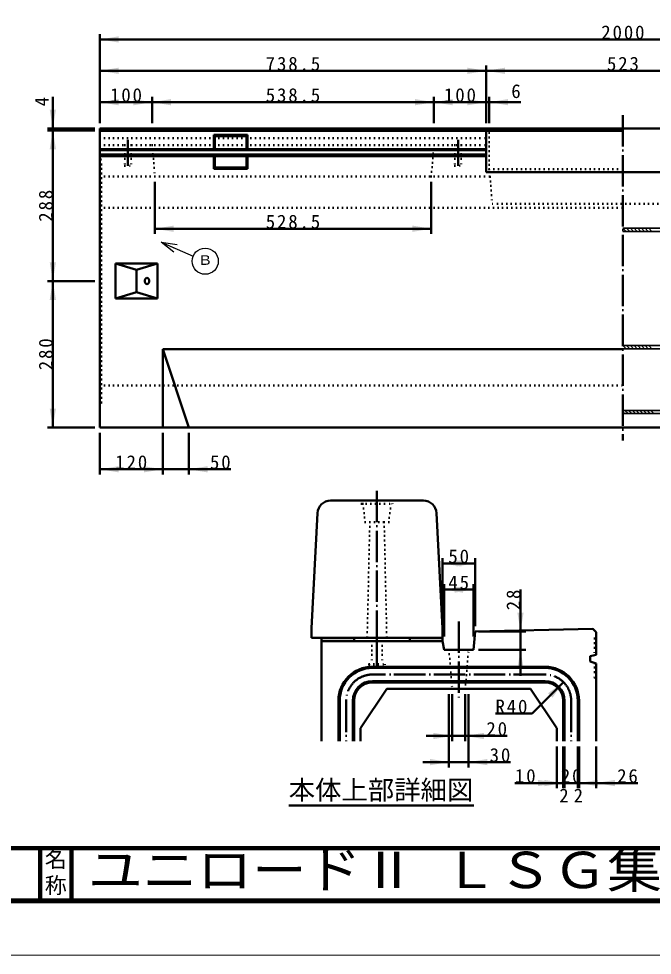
# Model space of a CAD drawing. Units: millimetres, scale not verified. Extents: x -2102 to 2102, y -1485 to 1485.
# Drawn here: x -323 to 888, y -1485 to 306 of the extents above; entities that cross this region are included whole.
import ezdxf
from ezdxf.enums import TextEntityAlignment as Align

# ---------------------------------------------------------------- set-up
doc = ezdxf.new("R2010")
doc.units = ezdxf.units.MM
doc.header["$LTSCALE"] = 5
doc.linetypes.add('DOTTED', pattern=[1.75, 0.25, -1.5])
doc.linetypes.add('LONG_DASHED_DOTTED', pattern=[15.25, 12, -1.5, 0.25, -1.5])
doc.layers.add('0-1_V-nasSTD', color=7, linetype='Continuous', lineweight=35)
doc.layers.add('0-2_0', color=7, linetype='Continuous', lineweight=50)
doc.styles.add('標準ベクトル', font='')
doc.styles.add('ＭＳ ゴシック', font='')
doc.styles.get('標準ベクトル').set_extended_font_data('標準ベクトル')
doc.styles.get('ＭＳ ゴシック').set_extended_font_data('MS Gothic')

msp = doc.modelspace()

# ---------------------------------------------------------------- linework, layer by layer
at = {"layer": '0-1_V-nasSTD'}
for p, q in [((831.85, -94.674), (936.85, -94.674)), ((831.85, -94.691), (837.834, -100.674)), ((831.85, -100.674), (936.85, -100.674)), ((838.905, -94.674), (844.905, -100.674)), ((845.976, -94.674), (851.976, -100.674)), ((853.047, -94.674), (859.047, -100.674)), ((860.118, -94.674), (866.118, -100.674)), ((867.189, -94.674), (873.189, -100.674)), ((874.26, -94.674), (880.26, -100.674)), ((881.331, -94.674), (887.331, -100.674)), ((831.85, -319.12), (936.85, -319.12)), ((831.85, -319.136), (837.834, -325.12)), ((838.905, -319.12), (844.905, -325.12)), ((845.976, -319.12), (851.976, -325.12)), ((853.047, -319.12), (859.047, -325.12)), ((860.118, -319.12), (866.118, -325.12)), ((867.189, -319.12), (873.189, -325.12)), ((874.26, -319.12), (880.26, -325.12)), ((881.331, -319.12), (887.331, -325.12)), ((831.85, -325.12), (936.85, -325.12)), ((831.85, -443.12), (936.85, -443.12)), ((831.85, -446.415), (834.555, -449.12)), ((835.626, -443.12), (841.626, -449.12)), ((842.697, -443.12), (848.697, -449.12)), ((849.768, -443.12), (855.768, -449.12)), ((856.839, -443.12), (862.839, -449.12)), ((863.91, -443.12), (869.91, -449.12)), ((870.981, -443.12), (876.981, -449.12)), ((878.052, -443.12), (884.052, -449.12)), ((885.123, -443.12), (891.123, -449.12)), ((831.85, -449.12), (936.85, -449.12))]:
    msp.add_line(p, q, dxfattribs=at)
at = {"layer": '0-1_V-nasSTD', "linetype": 'LONG_DASHED_DOTTED', "lineweight": 50}
msp.add_line((361.586, -596.874), (361.586, -896.874), dxfattribs=at)
at = {"layer": '0-1_V-nasSTD', "lineweight": 50}
for p, q in [((272.837, -615.624), (450.335, -615.624)), ((247.87, -639.343), (236.586, -859.374)), ((486.586, -859.374), (475.302, -639.343)), ((236.586, -859.374), (236.586, -878.124)), ((486.586, -859.374), (486.586, -878.124)), ((236.586, -878.124), (486.586, -878.124)), ((255.336, -878.124), (255.336, -884.374)), ((317.836, -878.124), (317.836, -884.374)), ((424.086, -878.124), (424.086, -884.374)), ((486.586, -878.124), (486.586, -884.374))]:
    msp.add_line(p, q, dxfattribs=at)
at = {"layer": '0-1_V-nasSTD', "linetype": 'DOTTED', "lineweight": 50}
for p, q in [((329.086, -615.624), (332.211, -621.874)), ((332.211, -621.874), (390.961, -621.874)), ((334.711, -621.874), (339.086, -656.874)), ((384.086, -656.874), (388.461, -621.874)), ((390.961, -621.874), (394.086, -615.624)), ((339.086, -656.874), (384.086, -656.874)), ((347.836, -656.874), (342.836, -878.124)), ((375.336, -656.874), (380.336, -878.124)), ((499.086, -900.624), (505.336, -975.624)), ((530.336, -975.624), (536.586, -900.624))]:
    msp.add_line(p, q, dxfattribs=at)
at = {"layer": '0-1_V-nasSTD', "lineweight": 100}
for p, q in [((-282.5, -1280), (-282.5, -1380)), ((-222.5, -1280), (-222.5, -1380)), ((-1997.5, -1380), (1997.5, -1380))]:
    msp.add_line(p, q, dxfattribs=at)
at = {"layer": '0-1_V-nasSTD', "lineweight": 18}
for points in [[(-2102.5, -1485), (-2102.5, 1485), (2102.5, 1485), (2102.5, -1485)], [(-2002.5, -1385), (-2002.5, 1385), (2002.5, 1385), (2002.5, -1385)]]:
    msp.add_lwpolyline(points, close=True, dxfattribs=at)
at = {"layer": '0-1_V-nasSTD', "lineweight": 50}
for centre, start, end in [((272.837, -640.624), 90, 177.06433), ((450.335, -640.624), 2.93567, 90)]:
    msp.add_arc(centre, 25, start, end, dxfattribs=at)
at = {"layer": '0-1_V-nasSTD'}
for points in [[(-168.15, 266.38), (-132.15, 260.38), (-132.15, 272.38)], [(-168.15, 206.38), (-132.15, 200.38), (-132.15, 212.38)], [(534.35, 200.38), (534.35, 212.38), (570.35, 206.38)], [(570.35, 206.38), (606.35, 200.38), (606.35, 212.38)], [(-168.15, 146.38), (-132.15, 140.38), (-132.15, 152.38)], [(-104.15, 140.38), (-104.15, 152.38), (-68.15, 146.38)], [(-68.15, 146.38), (-32.15, 140.38), (-32.15, 152.38)], [(434.35, 140.38), (434.35, 152.38), (470.35, 146.38)], [(470.35, 146.38), (506.35, 140.38), (506.35, 152.38)], [(534.35, 140.38), (534.35, 152.38), (570.35, 146.38)], [(576.35, 146.38), (612.35, 140.38), (612.35, 152.38)], [(-264.15, 132.38), (-258.15, 96.38), (-252.15, 132.38)], [(-264.15, 56.38), (-258.15, 92.38), (-252.15, 56.38)], [(-63.15, -95.62), (-27.15, -101.62), (-27.15, -89.62)], [(429.35, -101.62), (429.35, -89.62), (465.35, -95.62)], [(-264.15, -159.62), (-258.15, -195.62), (-252.15, -159.62)], [(-264.15, -231.62), (-258.15, -195.62), (-252.15, -231.62)], [(-264.15, -439.62), (-258.15, -475.62), (-252.15, -439.62)], [(-168.15, -555.62), (-132.15, -561.62), (-132.15, -549.62)], [(-84.15, -561.62), (-84.15, -549.62), (-48.15, -555.62)], [(1.85, -555.62), (37.85, -561.62), (37.85, -549.62)], [(486.586, -735.624), (522.586, -741.624), (522.586, -729.624)], [(513.086, -741.624), (513.086, -729.624), (549.086, -735.624)], [(489.711, -785.624), (525.711, -791.624), (525.711, -779.624)], [(509.961, -791.624), (509.961, -779.624), (545.961, -785.624)], [(629.961, -829.624), (635.961, -865.624), (641.961, -829.624)], [(255.336, -884.374), (255.336, -878.124), (317.836, -878.124)], [(255.336, -884.374), (317.836, -884.374), (317.836, -878.124)], [(424.086, -884.374), (424.086, -878.124), (486.586, -878.124)], [(424.086, -884.374), (486.586, -884.374), (486.586, -878.124)], [(629.961, -936.624), (635.961, -900.624), (641.961, -936.624)], [(688.493, -983.982), (696.978, -992.467), (718.191, -962.769)], [(469.336, -1071.624), (469.336, -1059.624), (505.336, -1065.624)], [(530.336, -1065.624), (566.336, -1071.624), (566.336, -1059.624)], [(463.086, -1121.624), (463.086, -1109.624), (499.086, -1115.624)], [(536.586, -1115.624), (572.586, -1121.624), (572.586, -1109.624)], [(669.336, -1161.624), (669.336, -1149.624), (705.336, -1155.624)], [(681.836, -1161.624), (681.836, -1149.624), (717.836, -1155.624)], [(747.836, -1155.624), (783.836, -1161.624), (783.836, -1149.624)], [(780.336, -1155.624), (816.336, -1161.624), (816.336, -1149.624)]]:
    msp.add_solid(points, dxfattribs=at)
at = {"layer": '0-2_0'}
for p, q in [((-168.15, 106.38), (-168.15, 276.38)), ((-168.15, 266.38), (1831.85, 266.38)), ((570.35, 106.38), (570.35, 216.38)), ((-168.15, 206.38), (570.35, 206.38)), ((570.35, 206.38), (1093.35, 206.38)), ((-258.15, 156.38), (-258.15, 96.38)), ((-168.15, 146.38), (-68.15, 146.38)), ((-68.15, 106.38), (-68.15, 156.38)), ((-68.15, 146.38), (470.35, 146.38)), ((470.35, 106.38), (470.35, 156.38)), ((470.35, 146.38), (570.35, 146.38)), ((570.35, 146.38), (576.35, 146.38)), ((576.35, 106.38), (576.35, 156.38)), ((636.35, 146.38), (576.35, 146.38)), ((-178.15, 96.38), (-268.15, 96.38)), ((-178.15, 92.38), (-268.15, 92.38)), ((-258.15, 92.38), (-258.15, 96.38)), ((-168.15, 96.38), (-168.15, -475.62)), ((-168.15, 96.38), (570.35, 96.38)), ((-168.15, 91.38), (570.35, 91.38)), ((570.35, 96.38), (570.35, 12.38)), ((1093.35, 96.38), (570.35, 96.38)), ((570.35, 91.38), (831.85, 91.38)), ((49.55, 83.68), (114.15, 83.68)), ((49.55, 83.68), (51.85, 81.38)), ((49.55, 83.68), (49.55, 56.395)), ((51.85, 81.38), (111.85, 81.38)), ((51.85, 81.38), (51.85, 56.395)), ((111.85, 81.38), (114.15, 83.68)), ((111.85, 81.38), (111.85, 56.395)), ((114.15, 83.68), (114.15, 56.395)), ((-168.15, 56.395), (570.35, 56.395)), ((-168.15, 54.38), (570.35, 54.38)), ((-168.15, 46.38), (570.35, 46.38)), ((-168.15, 43.022), (570.35, 43.022)), ((49.55, 43.022), (49.55, 19.08)), ((51.85, 43.022), (51.85, 21.38)), ((111.85, 43.022), (111.85, 21.38)), ((114.15, 43.022), (114.15, 19.08)), ((49.55, 19.08), (51.85, 21.38)), ((49.55, 19.08), (114.15, 19.08)), ((51.85, 21.38), (111.85, 21.38)), ((111.85, 21.38), (114.15, 19.08)), ((570.35, 12.38), (1093.35, 12.38)), ((-63.15, -5.62), (-63.15, -105.62)), ((465.35, -5.62), (465.35, -105.62)), ((-63.15, -95.62), (465.35, -95.62)), ((-138.15, -162.12), (-138.15, -229.12)), ((-138.15, -162.12), (-58.15, -162.12)), ((-98.15, -174.12), (-98.15, -217.12)), ((-58.15, -162.12), (-58.15, -229.12)), ((-178.15, -195.62), (-268.15, -195.62)), ((-138.15, -229.12), (-58.15, -229.12)), ((-48.15, -325.62), (-48.15, -475.62)), ((-48.15, -325.62), (1.85, -475.62)), ((-48.15, -325.62), (831.85, -325.62)), ((-178.15, -475.62), (-268.15, -475.62)), ((-168.15, -475.62), (1831.85, -475.62)), ((-168.15, -485.62), (-168.15, -565.62)), ((-48.15, -485.62), (-48.15, -565.62)), ((1.85, -485.62), (1.85, -565.62)), ((81.85, -555.62), (1.85, -555.62)), ((486.586, -855.624), (486.586, -725.624)), ((486.586, -855.624), (486.586, -725.624)), ((549.086, -855.624), (549.086, -725.624)), ((486.586, -735.624), (549.086, -735.624)), ((489.711, -875.624), (489.711, -775.624)), ((489.711, -785.624), (545.961, -785.624)), ((545.961, -875.624), (545.961, -775.624)), ((635.961, -785.624), (635.961, -865.624)), ((549.086, -865.624), (545.961, -900.624)), ((555.961, -865.624), (645.961, -865.624)), ((635.961, -900.624), (635.961, -865.624)), ((780.336, -910.605), (780.336, -866.874)), ((255.336, -884.374), (486.586, -884.374)), ((255.336, -884.374), (255.336, -1075.624)), ((486.586, -884.374), (489.711, -900.624)), ((489.711, -900.624), (545.961, -900.624)), ((555.961, -900.624), (645.961, -900.624)), ((635.961, -950.624), (635.961, -900.624)), ((769.086, -913.124), (780.336, -910.605)), ((769.086, -923.124), (769.086, -913.124)), ((769.086, -923.124), (780.336, -927.322)), ((780.336, -927.322), (780.336, -1075.624)), ((682.836, -933.124), (352.836, -933.124)), ((682.836, -935.624), (352.836, -935.624)), ((682.836, -960.624), (352.836, -960.624)), ((682.836, -963.124), (352.836, -963.124)), ((658.087, -1022.873), (718.191, -962.769)), ((380.336, -975.624), (330.336, -1050.624)), ((380.336, -975.624), (655.336, -975.624)), ((655.336, -975.624), (705.336, -1050.624)), ((287.836, -998.124), (287.836, -1075.624)), ((290.336, -998.124), (290.336, -1075.624)), ((315.336, -998.124), (315.336, -1075.624)), ((317.836, -998.124), (317.836, -1075.624)), ((499.086, -985.624), (499.086, -1125.624)), ((505.336, -985.624), (505.336, -1075.624)), ((530.336, -985.624), (530.336, -1075.624)), ((536.586, -985.624), (536.586, -1125.624)), ((717.836, -1075.624), (717.836, -998.124)), ((720.336, -998.124), (720.336, -1075.624)), ((745.336, -998.124), (745.336, -1075.624)), ((747.836, -1075.624), (747.836, -998.124)), ((658.087, -1022.873), (588.087, -1022.873)), ((330.336, -1050.624), (330.336, -1075.624)), ((705.336, -1050.624), (705.336, -1075.624)), ((455.336, -1065.624), (505.336, -1065.624)), ((505.336, -1065.624), (530.336, -1065.624)), ((610.336, -1065.624), (530.336, -1065.624)), ((705.336, -1085.624), (705.336, -1165.624)), ((717.836, -1085.624), (717.836, -1165.624)), ((720.336, -1085.624), (720.336, -1165.624)), ((745.336, -1085.624), (745.336, -1165.624)), ((747.836, -1085.624), (747.836, -1165.624)), ((780.336, -1085.624), (780.336, -1165.624)), ((449.086, -1115.624), (499.086, -1115.624)), ((499.086, -1115.624), (536.586, -1115.624)), ((616.586, -1115.624), (536.586, -1115.624)), ((625.336, -1155.624), (705.336, -1155.624)), ((705.336, -1155.624), (717.836, -1155.624)), ((860.336, -1155.624), (780.336, -1155.624)), ((192.868, -1198.458), (546.877, -1198.458))]:
    msp.add_line(p, q, dxfattribs=at)
at = {"layer": '0-2_0', "linetype": 'LONG_DASHED_DOTTED'}
for p, q in [((831.85, 121.38), (831.85, -500.62)), ((-114.45, 74.38), (-114.45, 24.38)), ((516.65, 74.38), (516.65, 24.38)), ((517.836, -846.874), (517.836, -994.374)), ((361.586, -875.624), (361.586, -931.874)), ((682.836, -948.124), (352.836, -948.124)), ((302.836, -998.124), (302.836, -1075.624)), ((732.836, -998.124), (732.836, -1075.624))]:
    msp.add_line(p, q, dxfattribs=at)
at = {"layer": '0-2_0', "linetype": 'DOTTED'}
for p, q in [((-168.15, 92.38), (570.35, 92.38)), ((576.35, 96.38), (576.35, 12.38)), ((-168.15, 77.38), (570.35, 77.38)), ((-168.15, 64.38), (570.35, 64.38)), ((-120.45, 64.38), (-120.45, 24.38)), ((-108.45, 64.38), (-108.45, 24.38)), ((-68.15, 64.38), (-63.15, 4.38)), ((465.35, 4.38), (470.35, 64.38)), ((510.65, 64.38), (510.65, 24.38)), ((522.65, 64.38), (522.65, 24.38)), ((-165.15, 36.38), (-168.15, 38.38)), ((-165.15, -427.62), (-165.15, 36.38)), ((-120.45, 24.38), (-108.45, 24.38)), ((510.65, 24.38), (522.65, 24.38)), ((576.35, 18.38), (831.85, 18.38)), ((-168.15, 14.38), (-165.15, 16.38)), ((-168.15, 4.38), (577.657, 4.38)), ((577.05, 12.38), (581.609, -47.731)), ((1082.091, -47.731), (581.609, -47.731)), ((-168.15, -55.62), (831.85, -55.62)), ((-168.15, -395.62), (831.85, -395.62)), ((-168.15, -405.62), (-165.15, -407.62)), ((-165.15, -427.62), (-168.15, -429.62)), ((777.461, -879.374), (780.336, -876.499)), ((351.586, -884.374), (351.586, -928.124)), ((371.586, -884.374), (371.586, -928.124)), ((777.461, -879.374), (777.461, -911.249)), ((346.586, -928.124), (376.586, -928.124)), ((346.586, -928.124), (346.586, -931.874)), ((376.586, -928.124), (376.586, -931.874)), ((346.586, -931.874), (376.586, -931.874))]:
    msp.add_line(p, q, dxfattribs=at)
at = {"layer": '0-2_0', "color": 9, "lineweight": 25}
for q in [(10.257, -147.772), (-23.374, -133.203)]:
    msp.add_line((-50.902, -121.278), q, dxfattribs=at)
at = {"layer": '0-2_0', "lineweight": 100}
msp.add_line((-1997.5, -1280), (1997.5, -1280), dxfattribs=at)
at = {"layer": '0-2_0'}
for points in [[(-258.15, -475.62), (-258.15, -195.62), (-258.15, 92.38)], [(-138.15, -162.12), (-98.15, -174.12), (-58.15, -162.12)], [(-138.15, -229.12), (-98.15, -217.12), (-58.15, -229.12)], [(-168.15, -555.62), (-48.15, -555.62), (1.85, -555.62)], [(549.086, -865.624), (774.086, -860.624), (780.336, -866.874)], [(717.836, -1155.624), (720.336, -1155.624), (745.336, -1155.624), (747.836, -1155.624), (780.336, -1155.624)]]:
    msp.add_lwpolyline(points, dxfattribs=at)
at = {"layer": '0-2_0', "color": 9, "lineweight": 25}
msp.add_lwpolyline([(-26.569, -140.579), (-50.902, -121.278), (-20.179, -125.827)], dxfattribs=at)
at = {"layer": '0-2_0', "linetype": 'DOTTED'}
msp.add_lwpolyline([(777.461, -926.249), (777.461, -954.374), (780.336, -957.249)], dxfattribs=at)
at = {"layer": '0-2_0', "color": 9, "lineweight": 25}
msp.add_circle((33.197, -157.71), 25, dxfattribs=at)
at = {"layer": '0-2_0'}
for centre, radius, start, end in [((352.836, -998.124), 65, 90, 180), ((352.836, -998.124), 62.5, 90, 180), ((682.836, -998.124), 65, 0, 90), ((682.836, -998.124), 62.5, 0, 90), ((352.836, -998.124), 37.5, 90, 180), ((352.836, -998.124), 35, 90, 180), ((682.836, -998.124), 37.5, 0, 90), ((682.836, -998.124), 35, 0, 90)]:
    msp.add_arc(centre, radius, start, end, dxfattribs=at)
at = {"layer": '0-2_0', "linetype": 'LONG_DASHED_DOTTED'}
for centre, start, end in [((352.836, -998.124), 90, 180), ((682.836, -998.124), 0, 90)]:
    msp.add_arc(centre, 50, start, end, dxfattribs=at)
at = {"layer": '0-2_0'}
msp.add_ellipse((-78.15, -195.62), major_axis=(0, 6), ratio=0.707107, dxfattribs=at)

# ---------------------------------------------------------------- texts
at = {"layer": '0-1_V-nasSTD', "style": 'ＭＳ ゴシック'}
for s, height, p in [('6', 26.39, (618.35, 146.38)), ('本体上部詳細図', 36.95, (192.868, -1198.458)), ('2', 26.39, (710.086, -1200.624)), ('2', 26.39, (737.586, -1200.624)), ('名', 30.79, (-273.518, -1326.001)), ('称', 30.79, (-273.524, -1375.99))]:
    msp.add_text(s, height=height, dxfattribs=at).set_placement(p, align=Align.BOTTOM_LEFT)
msp.add_text('4', height=26.39, rotation=90, dxfattribs=at).set_placement((-258.15, 138.38), align=Align.BOTTOM_LEFT)
at = {"layer": '0-1_V-nasSTD', "style": 'ＭＳ ゴシック', "width": 1.1}
msp.add_text('ユニロードⅡ ＬＳＧ集水', height=69.65, dxfattribs=at).set_placement((-191, -1377.53), align=Align.BOTTOM_LEFT)
at = {"layer": '0-1_V-nasSTD', "char_height": 26.39, "attachment_point": 7, "style": 'ＭＳ ゴシック'}
for s, insert in [('\\T1.2;2000', (790.45, 266.38)), ('\\T1.2;738.5', (148.9, 206.38)), ('\\T1.2;523', (801.25, 206.38)), ('\\T1.2;100', (-148.75, 146.38)), ('\\T1.2;538.5', (148.9, 146.38)), ('\\T1.2;100', (489.75, 146.38)), ('\\T1.2;528.5', (148.9, -95.62)), ('\\T1.2;120', (-138.75, -555.62)), ('\\T1.2;50', (42.25, -555.623)), ('\\T1.2;50', (498.036, -735.624)), ('\\T1.2;45', (498.036, -785.624)), ('\\T1.2;R40', (588.087, -1022.873)), ('\\T1.2;20', (570.736, -1065.624)), ('\\T1.2;30', (576.986, -1115.624)), ('\\T1.2;10', (625.336, -1155.624)), ('\\T1.2;20', (713.036, -1155.624)), ('\\T1.2;26', (820.736, -1155.624))]:
    msp.add_mtext(s, dxfattribs=dict(at, insert=insert))
at = {"layer": '0-1_V-nasSTD', "char_height": 26.39, "attachment_point": 7, "rotation": 90, "style": 'ＭＳ ゴシック'}
for s, insert in [('\\T1.2;288', (-258.15, -82.22)), ('\\T1.2;280', (-258.15, -366.22)), ('\\T1.2;28', (635.961, -825.224))]:
    msp.add_mtext(s, dxfattribs=dict(at, insert=insert))
at = {"layer": '0-2_0', "style": '標準ベクトル', "width": 1.25}
msp.add_text('B', height=18.33, dxfattribs=at).set_placement((23.197, -170.21), align=Align.BOTTOM_LEFT)

doc.saveas('drawing.dxf')
